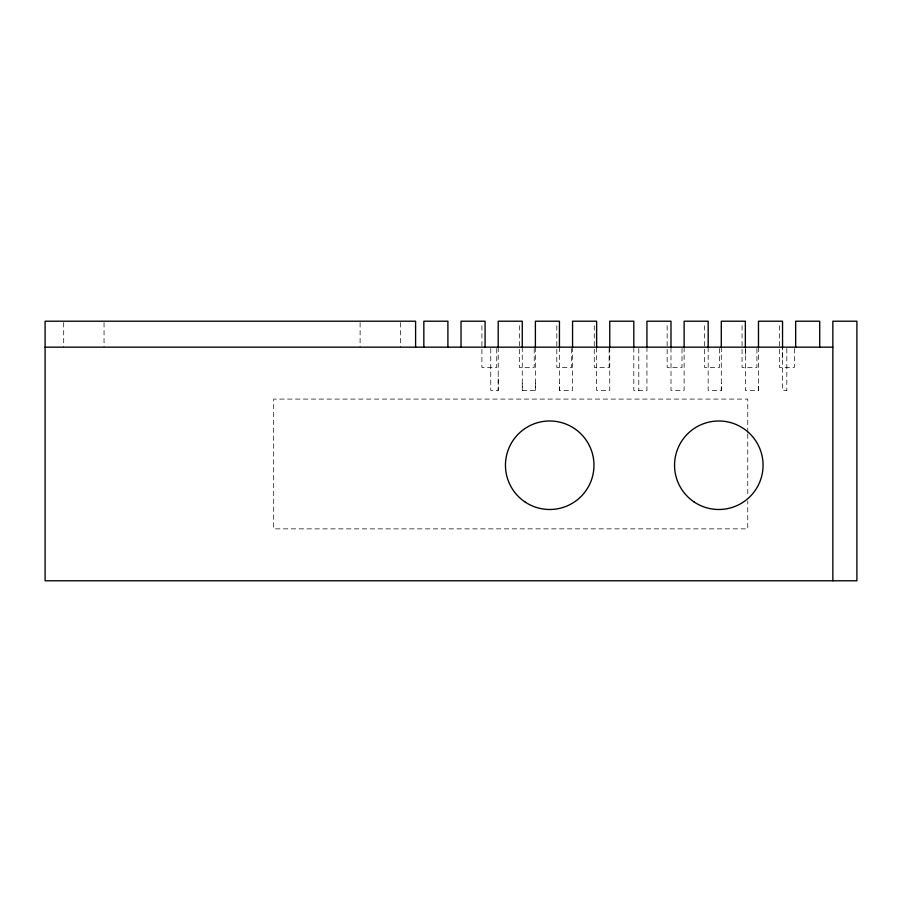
<?xml version="1.0" encoding="UTF-8"?>
<svg xmlns="http://www.w3.org/2000/svg" width="902" height="902" viewBox="0 0 902 902"><rect width="100%" height="100%" fill="white"/><g stroke="black" fill="none" stroke-linecap="round" stroke-linejoin="round"><path stroke-width="0.68" stroke-dasharray="4.51 3.38" d="M490.767 348.522L490.767 390.431L498.208 390.431L498.208 376.01M535.393 383.226L535.393 390.431L522.258 390.431L522.258 383.226M572.567 347.169L572.567 390.431L559.443 390.431L559.443 383.226M708.171 347.169L708.171 390.431L721.296 390.431L721.296 383.226M745.356 354.385L745.356 347.169L745.356 390.431L758.481 390.431L758.481 383.226M782.541 357.993L782.541 347.169L782.541 390.431L786.657 390.431M794.369 348.522L794.369 367.441L779.52 367.441L779.52 322.623M756.913 348.522L756.913 367.441L742.064 367.441L742.064 322.623M719.458 348.522L719.469 367.441L704.609 367.441L704.609 322.623M496.754 348.522L496.754 367.441L481.905 367.441L481.905 322.623M786.826 348.522L786.826 390.431M758.481 347.169L758.481 390.431M747.769 432.577L747.769 399.09L273.701 399.09L273.701 528.865L747.769 528.865L747.769 500.96M747.769 433.975L747.769 495.378M721.296 347.169L721.296 390.431M684.122 347.169L684.122 390.431L670.987 390.431L670.987 347.169M682.002 348.522L682.013 367.441L667.153 367.441L667.153 322.623M646.937 347.169L646.937 390.431L633.813 390.431L633.813 347.169M638.796 348.567L638.796 390.431M609.752 347.169L609.752 390.431L596.628 390.431L596.628 347.169M609.121 348.522L609.121 367.441L594.271 367.441L594.271 322.623M571.665 348.522L571.665 367.441L556.816 367.441L556.816 322.623M559.443 347.169L559.443 390.431M535.393 347.169L535.393 390.431M534.209 348.522L534.209 367.441L519.36 367.441L519.36 322.623M522.258 347.169L522.258 390.431M498.208 347.169L498.208 390.431M400.443 322.578L400.443 347.169M360.101 322.578L360.101 347.169M104.046 322.578L104.046 347.169M63.692 322.578L63.692 347.169"/><path stroke-width="1.35" d="M45.1 347.169L832.85 347.169M832.85 580.787L832.85 321.213L856.9 321.213L856.9 580.787L45.1 580.787L45.1 321.213L415.596 321.213L415.596 347.169M819.715 347.169L819.715 321.213L795.665 321.213L795.665 347.169M782.541 347.169L782.541 321.213L758.481 321.213L758.481 347.169M745.356 347.169L745.356 321.213L721.296 321.213L721.296 347.169M708.171 347.169L708.171 321.213L684.122 321.213L684.122 347.169M670.987 347.169L670.987 321.213L646.937 321.213L646.937 347.169M633.813 347.169L633.813 321.213L609.752 321.213L609.752 347.169M596.628 347.169L596.628 321.213L572.567 321.213L572.567 347.169M559.443 347.169L559.443 321.213L535.393 321.213L535.393 347.169M522.258 347.169L522.258 321.213L498.208 321.213L498.208 347.169M485.084 347.169L485.084 321.213L461.023 321.213L461.023 347.169M447.899 347.169L447.899 321.213L423.839 321.213L423.839 347.169M694.123 501.974A44.254 44.254 0 0 0 762.957 468.262A44.254 44.254 0 0 0 699.343 425.496A44.254 44.254 0 0 0 694.123 501.974M525.032 501.974A44.254 44.254 0 0 0 593.866 468.262A44.254 44.254 0 0 0 530.252 425.496A44.254 44.254 0 0 0 525.032 501.974"/></g></svg>
